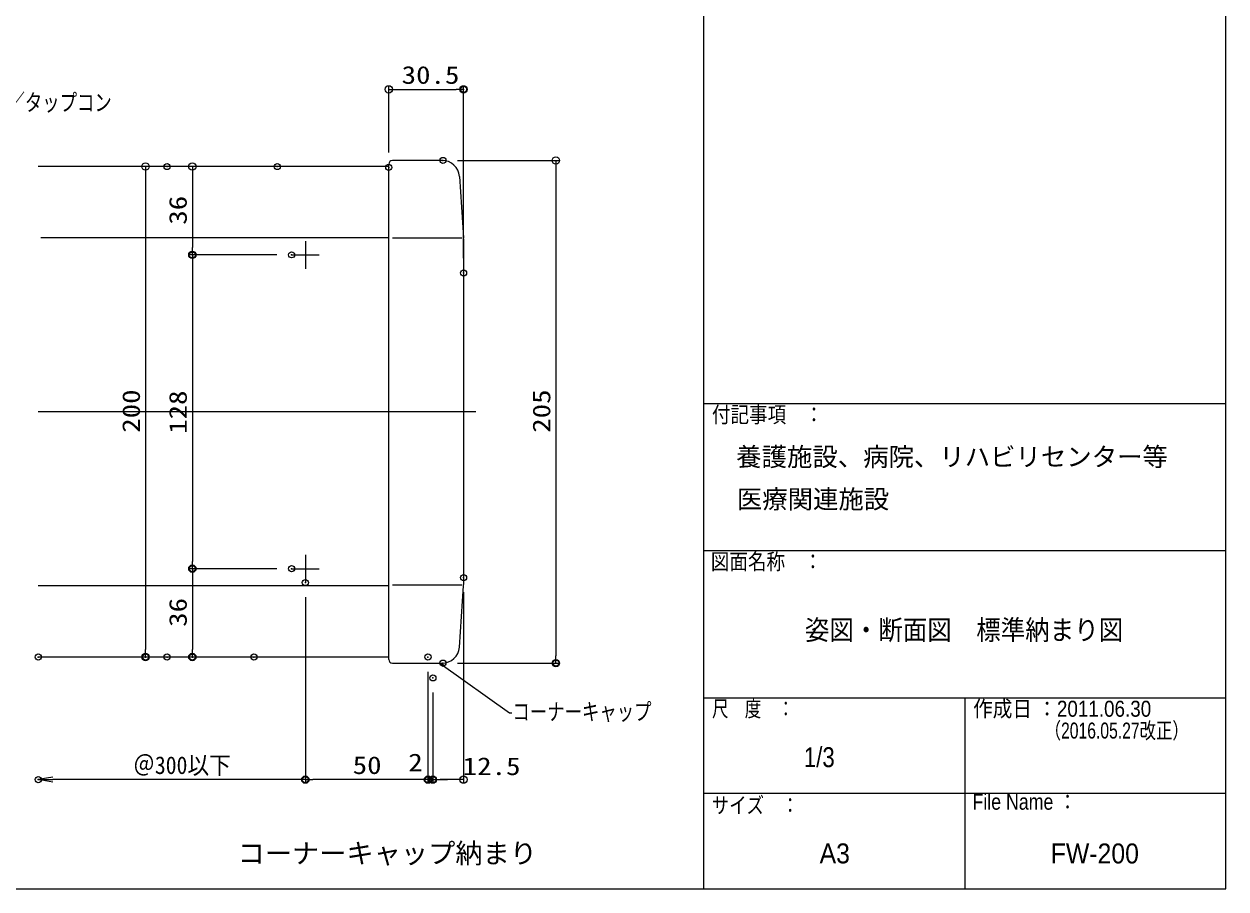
# Model space of a CAD drawing. Units: millimetres, scale not verified. Extents: x -610 to 590, y -417 to 414.
# Drawn here: x 100 to 590.2, y -416.8 to -64 of the extents above; entities that cross this region are included whole.
import ezdxf
from ezdxf.enums import TextEntityAlignment as Align

# ---------------------------------------------------------------- set-up
doc = ezdxf.new("R2010")
doc.units = ezdxf.units.MM
doc.header["$LTSCALE"] = 5
doc.header["$PDMODE"] = 32
doc.header["$PDSIZE"] = 2.5
for name, color, linetype, lineweight in [('0-0_zumenwaku', 6, 'Continuous', 9), ('0-3_0', 6, 'Continuous', 9), ('0-7_3', 2, 'Continuous', 9), ('0-8_2', 3, 'Continuous', 9), ('0-9_1', 5, 'Continuous', 9), ('0-C_一般寸法', 1, 'Continuous', 9), ('1-0_08文字', 2, 'Continuous', 9)]:
    doc.layers.add(name, color=color, linetype=linetype, lineweight=lineweight)
doc.layers.add('0-1_moji', color=2, linetype='Continuous')
doc.layers.add('0-D_Defpoints', color=7, linetype='Continuous')
doc.styles.add('ＭＳ ゴシック', font='')
doc.styles.add('ＭＳ Ｐゴシック', font='')
doc.styles.get('ＭＳ ゴシック').set_extended_font_data('MS Gothic')
doc.styles.get('ＭＳ Ｐゴシック').set_extended_font_data('MS PGothic')

# ---------------------------------------------------------------- blocks, each defined once
blk = doc.blocks.new('_ORIGIN')
at = {"layer": '0-3_0', "color": 1}
blk.add_line((0, 0), (-5, 0), dxfattribs=at)
blk.add_circle((0, 0), 2.5, dxfattribs=at)
blk = doc.blocks.new('_Open')
at = {"layer": '0-3_0', "color": 1}
blk.add_line((-5, 0.833), (0, 0), dxfattribs=at)
blk.add_lwpolyline([(-5, -0.833), (0, 0), (-5, 0)], dxfattribs=at)

msp = doc.modelspace()

# ---------------------------------------------------------------- linework, layer by layer
at = {"layer": '0-0_zumenwaku'}
for p, q in [((377.175, 414.249), (377.175, -416.751)), ((377.175, -218.751), (590.175, -218.751)), ((377.175, -278.751), (590.175, -278.751)), ((377.175, -338.751), (590.175, -338.751)), ((483.675, -338.751), (483.675, -416.751)), ((377.175, -377.751), (590.175, -377.751))]:
    msp.add_line(p, q, dxfattribs=at)
msp.add_lwpolyline([(-609.825, -416.751), (590.175, -416.751), (590.175, 414.249), (-609.825, 414.249)], close=True, dxfattribs=at)
at = {"layer": '0-7_3'}
for p, q in [((248.765, -151.18), (106.832, -151.18)), ((278.62, -151.424), (250.265, -151.424)), ((248.765, -293.136), (105.854, -293.136)), ((278.62, -292.892), (250.265, -292.892))]:
    msp.add_line(p, q, dxfattribs=at)
at = {"layer": '0-8_2'}
for p, q in [((248.765, -122.158), (105.854, -122.158)), ((248.765, -323.158), (248.765, -121.158)), ((270.589, -119.658), (250.265, -119.658)), ((277.574, -126.19), (279.25, -151.19)), ((279.265, -151.658), (279.265, -292.658)), ((277.574, -318.126), (279.25, -293.126)), ((248.765, -322.158), (105.854, -322.158)), ((250.265, -324.658), (270.589, -324.658))]:
    msp.add_line(p, q, dxfattribs=at)
for centre, radius, start, end in [((250.265, -121.158), 1.5, 90, 180), ((270.589, -126.658), 7, 3.8354, 90), ((272.265, -151.658), 7, 0, 3.8354), ((272.265, -292.658), 7, 356.16459, 0), ((270.589, -317.658), 7, 270, 356.16459), ((250.265, -323.158), 1.5, 180, 270)]:
    msp.add_arc(centre, radius, start, end, dxfattribs=at)
at = {"layer": '0-9_1'}
for p, q in [((214.765, -152.518), (214.765, -163.798)), ((209.125, -158.158), (220.405, -158.158)), ((284.3, -222.158), (105.854, -222.158)), ((214.765, -280.518), (214.765, -291.798)), ((209.125, -286.158), (220.405, -286.158))]:
    msp.add_line(p, q, dxfattribs=at)
at = {"layer": '0-C_一般寸法'}
for p, q in [((248.765, -116.487), (248.765, -89.186)), ((251.765, -90.686), (276.265, -90.686)), ((279.265, -159.555), (279.265, -89.186)), ((152.389, -122.158), (148.101, -122.158)), ((197.316, -122.158), (167.189, -122.158)), ((276.839, -119.662), (318.439, -119.662)), ((149.601, -125.158), (149.601, -319.158)), ((168.689, -125.158), (168.689, -155.158)), ((316.939, -122.662), (316.939, -321.658)), ((203.125, -158.158), (167.189, -158.158)), ((203.125, -158.158), (167.189, -158.158)), ((168.689, -161.158), (168.689, -283.158)), ((203.125, -286.158), (167.189, -286.158)), ((203.125, -286.158), (167.189, -286.158)), ((168.689, -289.158), (168.689, -319.158)), ((214.765, -297.798), (214.765, -373.658)), ((214.766, -297.798), (214.766, -373.658)), ((279.265, -295.758), (279.265, -373.658)), ((152.389, -322.158), (148.101, -322.158)), ((187.764, -322.158), (167.189, -322.158)), ((264.765, -328.158), (264.765, -373.658)), ((264.765, -328.158), (264.765, -373.658)), ((276.839, -324.658), (318.439, -324.658)), ((266.766, -336.681), (266.766, -373.658)), ((266.766, -336.681), (266.766, -373.658)), ((214.766, -372.158), (111.854, -372.158)), ((261.765, -372.158), (217.765, -372.158)), ((261.765, -372.158), (258.765, -372.158)), ((266.766, -372.158), (264.765, -372.158)), ((276.265, -372.158), (269.766, -372.158)), ((269.766, -372.158), (272.766, -372.158))]:
    msp.add_line(p, q, dxfattribs=at)
at = {"layer": '0-D_Defpoints'}
for p in [(279.265, -90.686), (158.389, -122.158), (203.316, -122.158), (248.765, -122.487), (270.839, -119.662), (168.689, -158.158), (209.125, -158.158), (279.265, -165.555), (168.689, -286.158), (209.125, -286.158), (279.265, -289.758), (214.765, -291.798), (214.766, -291.798), (105.854, -322.158), (149.601, -322.158), (158.389, -322.158), (168.689, -322.158), (193.764, -322.158), (264.765, -322.158), (264.765, -322.158), (270.839, -324.658), (316.939, -324.658), (266.766, -330.681), (105.854, -372.158), (214.765, -372.158), (264.765, -372.158), (266.766, -372.158)]:
    msp.add_point(p, dxfattribs=at)
at = {"layer": '1-0_08文字', "color": 1}
msp.add_lwpolyline([(298.983, -345.07), (297.983, -345.07), (270.155, -325.225)], dxfattribs=at)

# ---------------------------------------------------------------- block references
at = {"layer": '0-C_一般寸法'}
for name, p, xscale, yscale, rotation in [('_ORIGIN', (248.765, -90.686), 0.6, 0.6, 180), ('_ORIGIN', (149.601, -122.158), 0.6, 0.6, 90), ('_ORIGIN', (168.689, -122.158), 0.6, 0.6, 90), ('_ORIGIN', (316.939, -119.662), 0.6, 0.6, 90), ('_ORIGIN', (168.689, -158.158), 0.6, 0.6, 270), ('_ORIGIN', (168.689, -158.158), 0.6, 0.6, 90), ('_ORIGIN', (168.689, -286.158), 0.6, 0.6, 270), ('_ORIGIN', (168.689, -286.158), 0.6, 0.6, 90), ('_ORIGIN', (149.601, -322.158), 0.6, 0.6, 270), ('_ORIGIN', (168.689, -322.158), 0.6, 0.6, 270), ('_ORIGIN', (316.939, -324.658), 0.6, 0.6, 270), ('_Open', (105.854, -372.158), 1.2, 1.2, 180), ('_ORIGIN', (214.765, -372.158), 0.6, 0.6, 180), ('_ORIGIN', (266.766, -372.158), 0.6, 0.6, 180), ('_ORIGIN', (266.766, -372.158), 0.6, 0.6, 180)]:
    msp.add_blockref(name, p, dxfattribs=dict(at, xscale=xscale, yscale=yscale, rotation=rotation))
at = {"layer": '0-C_一般寸法', "xscale": 0.6, "yscale": 0.6}
for p in [(279.265, -90.686), (264.765, -372.158), (264.765, -372.158), (279.265, -372.158)]:
    msp.add_blockref('_ORIGIN', p, dxfattribs=at)
at = {"layer": '1-0_08文字', "xscale": 0.4, "yscale": 0.4, "rotation": 145.45639}
msp.add_blockref('_Open', (269.331, -324.658), dxfattribs=at)

# ---------------------------------------------------------------- texts
at = {"layer": '0-0_zumenwaku', "style": 'ＭＳ Ｐゴシック'}
for s, height, width, p in [('付記事項\u3000：', 6.525, 0.85, (380.562, -228.517)), ('図面名称\u3000：', 6.525, 0.85, (380.118, -288.451)), ('尺\u3000度\u3000：', 6.525, 0.75, (380.634, -348.451)), ('作成日 ：2011.06.30', 6.525, 0.9, (487.062, -348.481)), ('（2016.05.27改正）\u3000\u3000\u3000\u3000\u3000', 6.525, 0.75, (516.251, -357.374)), ('サイズ\u3000：', 6.507, 0.8, (380.496, -387.793)), ('File Name ：', 6.507, 0.85, (486.822, -386.395))]:
    msp.add_text(s, height=height, dxfattribs=dict(at, width=width)).set_placement(p, align=Align.BOTTOM_LEFT)
at = {"layer": '0-1_moji', "style": 'ＭＳ Ｐゴシック'}
for s, height, p in [('養護施設、病院、リハビリセンター等', 7.592, (390.453, -246.595)), ('医療関連施設', 7.592, (390.716, -263.861)), ('コーナーキャップ納まり', 8.138, (187.129, -408.711))]:
    msp.add_text(s, height=height, dxfattribs=at).set_placement(p, align=Align.BOTTOM_LEFT)
for s, width, p in [('姿図・断面図\u3000標準納まり図', 0.9, (418.455, -317.62)), ('1/3\u3000\u3000', 0.85, (418.05, -369.516)), ('A3', 0.95, (424.463, -408.763)), ('FW-200', 0.95, (518.734, -408.781))]:
    msp.add_text(s, height=8.134, dxfattribs=dict(at, width=width)).set_placement(p, align=Align.BOTTOM_LEFT)
at = {"layer": '0-C_一般寸法', "color": 2, "style": 'ＭＳ ゴシック'}
for s, width, p in [('30.5', 1.2, (254.015, -90.574)), ('＠300以下', 0.9, (144.539, -372.046)), ('2', 1.2, (256.747, -370.929)), ('50', 1.2, (234.051, -372.046)), ('12.5', 1.2, (278.923, -372.477))]:
    msp.add_text(s, height=7.221, dxfattribs=dict(at, width=width)).set_placement(p, align=Align.BOTTOM_LEFT)
at = {"layer": '0-C_一般寸法', "color": 2, "style": 'ＭＳ ゴシック', "width": 1.2}
for s, p in [('36', (168.577, -145.872)), ('200', (149.489, -230.729)), ('128', (168.577, -231.158)), ('205', (316.827, -230.732)), ('36', (168.577, -309.872))]:
    msp.add_text(s, height=7.221, rotation=90, dxfattribs=at).set_placement(p, align=Align.BOTTOM_LEFT)
at = {"layer": '1-0_08文字', "style": 'ＭＳ ゴシック', "width": 0.75}
for s, p in [('タッピングビス／タップコン', (43.693, -101.564)), ('コーナーキャップ', (299.215, -350.002))]:
    msp.add_text(s, height=6.928, dxfattribs=at).set_placement(p, align=Align.BOTTOM_LEFT)

doc.saveas('drawing.dxf')
